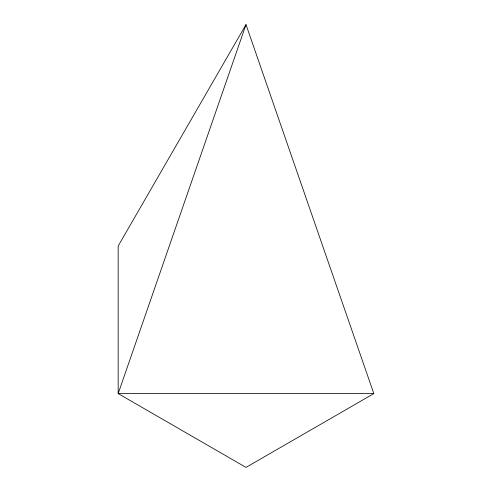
<?xml version="1.0" encoding="UTF-8"?>
<svg xmlns="http://www.w3.org/2000/svg" width="492" height="492" viewBox="0 0 492 492"><rect width="100%" height="100%" fill="white"/><g stroke="black" fill="none" stroke-linecap="round" stroke-linejoin="round"><path stroke-width="0.74" d="M246 24.6L118.172 393.6L246 467.4L373.828 393.6L246 24.6L118.172 246L118.172 393.6L373.828 393.6"/></g></svg>
